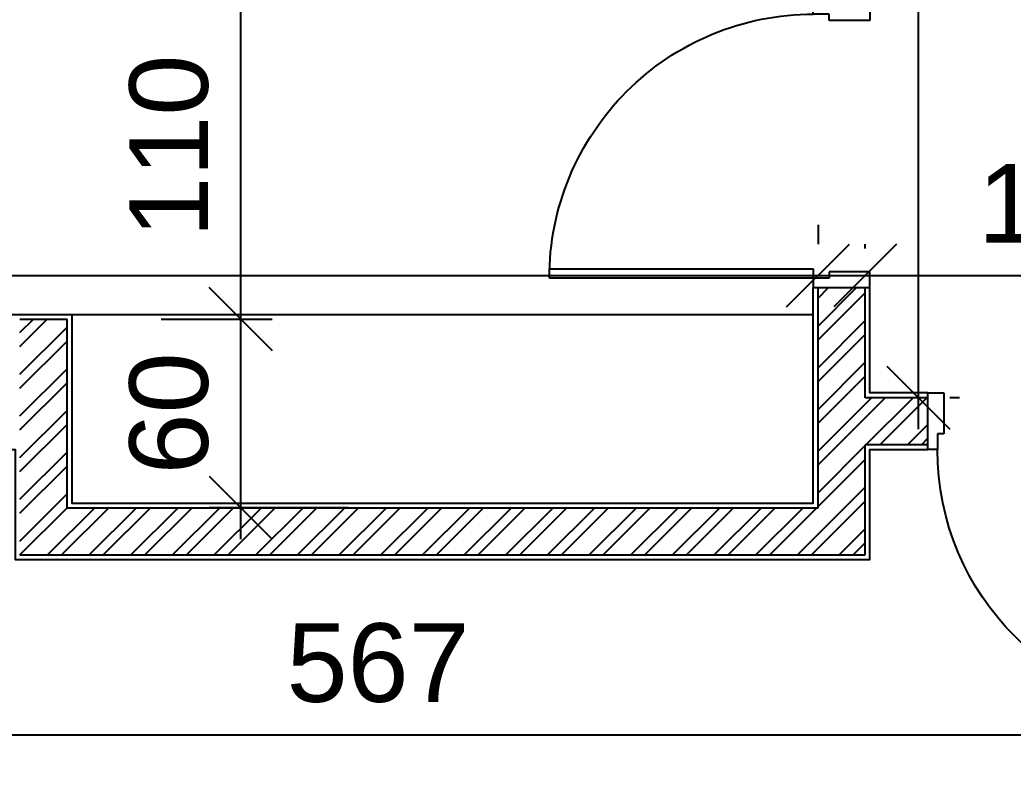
# Model space of a CAD drawing. Extents: x -1.8 to 45.6, y -22.6 to 61.5.
# Drawn here: x 30.218 to 33.379, y 26.718 to 29.092 of the extents above; entities that cross this region are included whole.
import ezdxf

# ---------------------------------------------------------------- set-up
doc = ezdxf.new("R2010")
doc.units = 0
doc.header["$MEASUREMENT"] = 0
doc.header["$PDMODE"] = 35
doc.header["$PDSIZE"] = 0.3
doc.layers.get('0').update_dxf_attribs({"linetype": 'CONTINUOUS'})
doc.layers.get('DEFPOINTS').update_dxf_attribs({"linetype": 'CONTINUOUS'})
for name, color, linetype in [('A-closet', 252, 'CONTINUOUS'), ('a-dim', 3, 'CONTINUOUS'), ('A-DOORS', 1, 'CONTINUOUS'), ('A-HATCH-WALL', 8, 'CONTINUOUS'), ('A-PLASTER', 8, 'CONTINUOUS'), ('A-PORTE', 1, 'CONTINUOUS'), ('A-WALL', 4, 'CONTINUOUS')]:
    doc.layers.add(name, color=color, linetype=linetype)
doc.styles.add('A100-STEXT', font='arial.ttf', dxfattribs={"height": 0.25})
doc.dimstyles.new('A100-DIM', dxfattribs={"dimtxt": 0.25, "dimasz": 0.2, "dimexe": 0.1, "dimexo": 0.3, "dimgap": 0.1, "dimtad": 1, "dimlfac": 100, "dimrnd": 0.5, "dimdsep": 46, "dimtxsty": 'A100-STEXT', "dimblk1": 'OBLIQUE', "dimblk2": 'OBLIQUE', "dimsah": 1, "dimcen": -0.05, "dimdle": 0.1, "dimclrd": 15, "dimclre": 15, "dimclrt": 256, "dimadec": 0, "dimazin": 0, "dimtfac": 0.28, "dimtix": 1, "dimtmove": 2, "dimatfit": 3, "dimldrblk": 'OBLIQUE', "dimfxl": 1, "dimtolj": 1, "dimarcsym": 0})

# ---------------------------------------------------------------- blocks, each defined once
blk = doc.blocks.new('P90E18D')
at = {"layer": 'A-PORTE'}
for p, q in [((0, 0), (0.05, 0)), ((0, -0.18), (0, 0)), ((0.05, 0), (0.05, -0.13)), ((0.9, 0), (0.85, 0)), ((0.85, 0), (0.85, -0.13)), ((0.9, -0.18), (0.9, 0)), ((0.05, -0.13), (0.03, -0.13)), ((0.03, -0.13), (0.03, -0.18)), ((0.85, -0.13), (0.87, -0.13)), ((0.87, -0.13), (0.87, -0.18)), ((0.03, -0.18), (0, -0.18)), ((0.06, -0.18), (0.02, -0.18)), ((0.03, -0.18), (0.03, -1.02)), ((0.06, -1.02), (0.06, -0.18)), ((0.87, -0.18), (0.9, -0.18))]:
    blk.add_line(p, q, dxfattribs=at)
blk.add_arc((0.03, -0.18), 0.84, 270, 360, dxfattribs=at)
blk = doc.blocks.new('_OBLIQUE')
at = {"color": 0, "linetype": 'ByBlock'}
blk.add_line((-0.5, -0.5), (0.5, 0.5), dxfattribs=at)
blk = doc.blocks.new('*D145')
at = {"layer": 'a-dim', "color": 15, "lineweight": -2}
for p, q in [((28.5234, 27.44), (28.5234, 26.7181)), ((34.1934, 27.09), (34.1934, 26.7181)), ((28.4234, 26.8181), (34.2934, 26.8181))]:
    blk.add_line(p, q, dxfattribs=at)
at = {"layer": 'DEFPOINTS', "color": 0}
for p in [(28.5234, 27.74), (34.1934, 27.39), (34.1934, 26.8181)]:
    blk.add_point(p, dxfattribs=at)
at = {"layer": 'a-dim', "color": 15, "lineweight": -2, "xscale": 0.2, "yscale": 0.2, "zscale": 0.2, "rotation": 180}
blk.add_blockref('_OBLIQUE', (28.5234, 26.8181), dxfattribs=at)
at = {"layer": 'a-dim', "color": 15, "lineweight": -2, "xscale": 0.2, "yscale": 0.2, "zscale": 0.2}
blk.add_blockref('_OBLIQUE', (34.1934, 26.8181), dxfattribs=at)
at = {"layer": 'a-dim', "insert": (31.3584, 27.0457), "char_height": 0.25, "attachment_point": 5, "style": 'A100-STEXT'}
blk.add_mtext('\\A1;567', dxfattribs=at)
blk = doc.blocks.new('*D155')
at = {"layer": 'a-dim', "color": 15, "lineweight": -2}
for p, q in [((27.0084, 28.44), (27.0084, 28.3788)), ((32.7584, 28.44), (32.7584, 28.3788)), ((26.9084, 28.2788), (32.8584, 28.2788))]:
    blk.add_line(p, q, dxfattribs=at)
at = {"layer": 'DEFPOINTS', "color": 0}
for p in [(32.7584, 28.2788), (27.0084, 28.14), (32.7584, 28.14)]:
    blk.add_point(p, dxfattribs=at)
at = {"layer": 'a-dim', "color": 15, "lineweight": -2, "xscale": 0.2, "yscale": 0.2, "zscale": 0.2, "rotation": 180}
blk.add_blockref('_OBLIQUE', (27.0084, 28.2788), dxfattribs=at)
at = {"layer": 'a-dim', "color": 15, "lineweight": -2, "xscale": 0.2, "yscale": 0.2, "zscale": 0.2}
blk.add_blockref('_OBLIQUE', (32.7584, 28.2788), dxfattribs=at)
at = {"layer": 'a-dim', "insert": (29.8834, 28.5059), "char_height": 0.25, "attachment_point": 5, "style": 'A100-STEXT'}
blk.add_mtext('\\A1;575', dxfattribs=at)
blk = doc.blocks.new('*D156')
at = {"layer": 'a-dim', "color": 15, "lineweight": -2}
for p, q in [((34.2084, 28.54), (34.2084, 28.3788)), ((32.9084, 28.365), (32.9084, 28.3788)), ((32.8084, 28.2788), (34.3084, 28.2788))]:
    blk.add_line(p, q, dxfattribs=at)
at = {"layer": 'DEFPOINTS', "color": 0}
for p in [(34.2084, 28.2788), (34.2084, 28.24), (32.9084, 28.065)]:
    blk.add_point(p, dxfattribs=at)
at = {"layer": 'a-dim', "color": 15, "lineweight": -2, "xscale": 0.2, "yscale": 0.2, "zscale": 0.2, "rotation": 180}
blk.add_blockref('_OBLIQUE', (32.9084, 28.2788), dxfattribs=at)
at = {"layer": 'a-dim', "color": 15, "lineweight": -2, "xscale": 0.2, "yscale": 0.2, "zscale": 0.2}
blk.add_blockref('_OBLIQUE', (34.2084, 28.2788), dxfattribs=at)
at = {"layer": 'a-dim', "insert": (33.5584, 28.5065), "char_height": 0.25, "attachment_point": 5, "style": 'A100-STEXT'}
blk.add_mtext('\\A1;130', dxfattribs=at)
blk = doc.blocks.new('*D161')
at = {"layer": 'a-dim', "color": 15, "lineweight": -2}
for p, q in [((30.9211, 27.44), (30.9211, 28.24)), ((30.6684, 28.14), (31.0211, 28.14)), ((31.2634, 27.54), (30.8211, 27.54))]:
    blk.add_line(p, q, dxfattribs=at)
at = {"layer": 'DEFPOINTS', "color": 0}
for p in [(30.3684, 28.14), (30.9211, 28.14), (31.5634, 27.54)]:
    blk.add_point(p, dxfattribs=at)
at = {"layer": 'a-dim', "color": 15, "lineweight": -2, "xscale": 0.2, "yscale": 0.2, "zscale": 0.2}
for p, rotation in [((30.9211, 28.14), 90), ((30.9211, 27.54), 270)]:
    blk.add_blockref('_OBLIQUE', p, dxfattribs=dict(at, rotation=rotation))
at = {"layer": 'a-dim', "insert": (30.6934, 27.84), "char_height": 0.25, "attachment_point": 5, "rotation": 90, "style": 'A100-STEXT'}
blk.add_mtext('\\A1;60', dxfattribs=at)
blk = doc.blocks.new('*D162')
at = {"layer": 'a-dim', "color": 15, "lineweight": -2}
for p, q in [((30.9211, 28.04), (30.9211, 29.34)), ((30.6184, 29.24), (31.0211, 29.24)), ((30.6684, 28.14), (31.0211, 28.14))]:
    blk.add_line(p, q, dxfattribs=at)
at = {"layer": 'DEFPOINTS', "color": 0}
for p in [(30.3184, 29.24), (30.9211, 29.24), (30.3684, 28.14)]:
    blk.add_point(p, dxfattribs=at)
at = {"layer": 'a-dim', "color": 15, "lineweight": -2, "xscale": 0.2, "yscale": 0.2, "zscale": 0.2}
for p, rotation in [((30.9211, 29.24), 90), ((30.9211, 28.14), 270)]:
    blk.add_blockref('_OBLIQUE', p, dxfattribs=dict(at, rotation=rotation))
at = {"layer": 'a-dim', "insert": (30.6934, 28.69), "char_height": 0.25, "attachment_point": 5, "rotation": 90, "style": 'A100-STEXT'}
blk.add_mtext('\\A1;110', dxfattribs=at)
blk = doc.blocks.new('*D166')
at = {"layer": 'a-dim', "color": 15, "lineweight": -2}
for p, q in [((33.0779, 31.84), (33.0779, 30.192)), ((32.7334, 31.74), (33.1779, 31.74)), ((33.0779, 27.79), (33.0779, 29.438)), ((33.2084, 27.89), (33.1779, 27.89))]:
    blk.add_line(p, q, dxfattribs=at)
at = {"layer": 'DEFPOINTS', "color": 0}
for p in [(32.4334, 31.74), (33.0779, 31.74), (32.9084, 27.89)]:
    blk.add_point(p, dxfattribs=at)
at = {"layer": 'a-dim', "color": 15, "lineweight": -2, "xscale": 0.2, "yscale": 0.2, "zscale": 0.2}
for p, rotation in [((33.0779, 31.74), 90), ((33.0779, 27.89), 270)]:
    blk.add_blockref('_OBLIQUE', p, dxfattribs=dict(at, rotation=rotation))
at = {"layer": 'a-dim', "insert": (33.0779, 29.815), "char_height": 0.25, "attachment_point": 5, "rotation": 90, "style": 'A100-STEXT'}
blk.add_mtext('\\A1;385', dxfattribs=at)

msp = doc.modelspace()

# ---------------------------------------------------------------- hatches: boundary and pattern name
at = {"layer": 'A-HATCH-WALL'}
h = msp.add_hatch(dxfattribs=at)
h.set_pattern_fill('ANSI32', color=256, scale=0.25, style=0)
h.paths.add_polyline_path([(32.90837, 27.74), (33.10837, 27.74), (33.10837, 27.89), (32.90837, 27.89), (32.90837, 28.24), (32.75837, 28.24), (32.75837, 27.54), (30.36837, 27.54), (30.36837, 28.14), (30.21837, 28.14), (30.21837, 27.74), (30.21837, 27.39), (32.90837, 27.39)])

# ---------------------------------------------------------------- linework, layer by layer
at = {"layer": 'A-closet'}
msp.add_line((30.38337, 28.155), (32.74337, 28.155), dxfattribs=at)
at = {"layer": 'A-PLASTER'}
for points in [[(27.02337, 28.64), (27.02337, 28.155), (30.38337, 28.155), (30.38337, 27.555), (32.74337, 27.555), (32.74337, 28.24)], [(33.10837, 27.905), (32.92337, 27.905), (32.92337, 28.24)], [(28.50837, 27.07), (28.52337, 27.07), (28.52337, 27.725), (30.20337, 27.725), (30.20337, 27.375), (32.92337, 27.375), (32.92337, 27.725), (33.10837, 27.725)]]:
    msp.add_lwpolyline(points, dxfattribs=at)
at = {"layer": 'A-WALL'}
for p, q in [((32.75837, 28.24), (32.90837, 28.24)), ((32.75837, 27.54), (32.75837, 28.24)), ((32.90837, 27.89), (32.90837, 28.24)), ((30.21837, 28.14), (30.36837, 28.14)), ((30.36837, 27.54), (30.36837, 28.14)), ((33.10837, 27.89), (32.90837, 27.89)), ((33.10837, 27.74), (33.10837, 27.89)), ((32.90837, 27.39), (32.90837, 27.74)), ((33.10837, 27.74), (32.90837, 27.74)), ((30.36837, 27.54), (32.75837, 27.54)), ((30.21837, 27.39), (32.90837, 27.39))]:
    msp.add_line(p, q, dxfattribs=at)

# ---------------------------------------------------------------- block references
at = {"layer": 'A-DOORS', "xscale": -1}
for p, rotation in [((32.92337, 28.24), 269.9999999998893), ((34.00837, 27.905), 359.9999999998901)]:
    msp.add_blockref('P90E18D', p, dxfattribs=dict(at, rotation=rotation))

# ---------------------------------------------------------------- dimensions: what is measured, and where the dimension line sits
at = {"layer": 'a-dim'}
dim = msp.add_linear_dim(base=(33.07792, 31.74), p1=(32.90837, 27.89), p2=(32.43337, 31.74), angle=90, dimstyle='A100-DIM', dxfattribs=at)
dim.commit()
dim.dimension.update_dxf_attribs({"geometry": '*D166', "text_midpoint": (33.07792, 29.815), "dimtype": 160})
for base, p1, p2, picture, middle in [((30.92109, 29.24), (30.36837, 28.14), (30.31837, 29.24), '*D162', (30.69345, 28.69)), ((30.92109, 28.14), (31.56337, 27.54), (30.36837, 28.14), '*D161', (30.69345, 27.84))]:
    dim = msp.add_linear_dim(base=base, p1=p1, p2=p2, angle=90, dimstyle='A100-DIM', dxfattribs=at)
    dim.commit()
    dim.dimension.update_dxf_attribs({"geometry": picture, "text_midpoint": middle})
for base, p1, p2, picture, middle in [((32.75837, 28.27877), (27.00837, 28.14), (32.75837, 28.14), '*D155', (29.88337, 28.50591)), ((34.20837, 28.27877), (32.90837, 28.065), (34.20837, 28.24), '*D156', (33.55837, 28.5065)), ((34.19337, 26.81809), (28.52337, 27.74), (34.19337, 27.39), '*D145', (31.35837, 27.04573))]:
    dim = msp.add_linear_dim(base=base, p1=p1, p2=p2, dimstyle='A100-DIM', dxfattribs=at)
    dim.commit()
    dim.dimension.update_dxf_attribs({"geometry": picture, "text_midpoint": middle})

doc.saveas('drawing.dxf')
